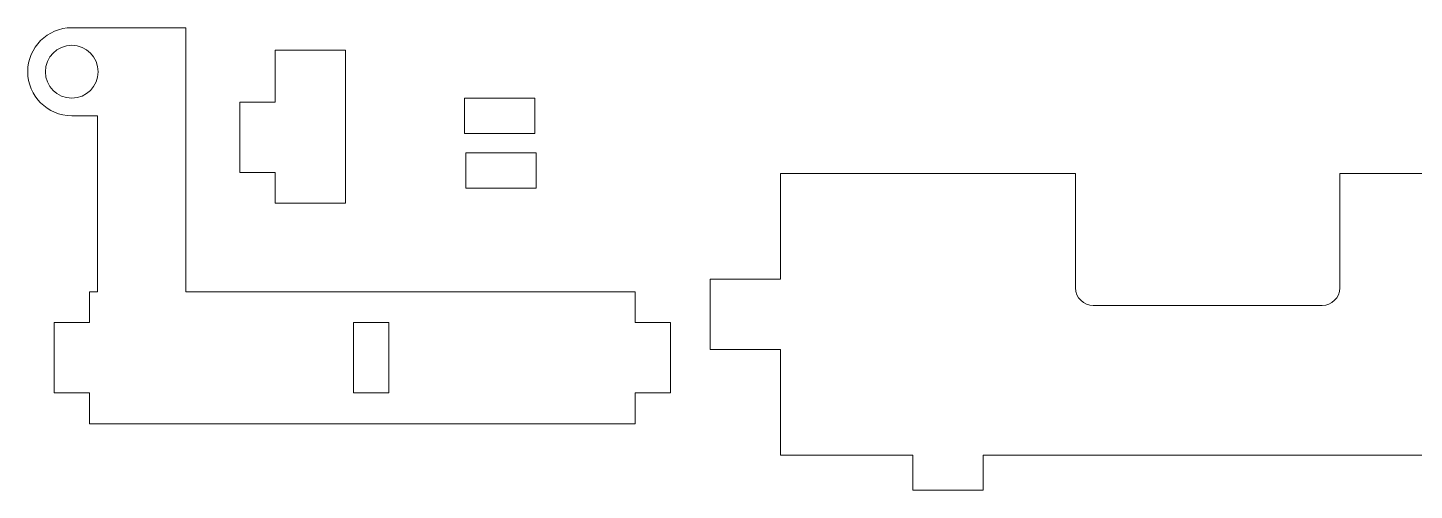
# Model space of a CAD drawing. Header units: centimetres. Extents: x -28.1 to 23.2, y -8.5 to 67.8.
# Drawn here: x -20.87 to -5.12, y 44.75 to 50.01 of the extents above; entities that cross this region are included whole.
import ezdxf

# ---------------------------------------------------------------- set-up
doc = ezdxf.new("R2010")
doc.units = ezdxf.units.CM
doc.header["$MEASUREMENT"] = 0
doc.layers.add('Layer 1', color=7, linetype='Continuous')

msp = doc.modelspace()

# ---------------------------------------------------------------- linework, layer by layer
at = {"layer": 'Layer 1', "color": 250, "lineweight": 9}
for points, knots in [([(-20.17045, 45.50984), (-20.17045, 45.50984), (-20.17045, 45.85985), (-20.17045, 45.85985), (-20.17045, 45.85985), (-20.17045, 45.85985), (-20.57045, 45.85985), (-20.57045, 45.85985), (-20.57045, 45.85985), (-20.57045, 45.85985), (-20.57045, 46.65985), (-20.57045, 46.65985), (-20.57045, 46.65985), (-20.57045, 46.65985), (-20.17045, 46.65985), (-20.17045, 46.65985), (-20.17045, 46.65985), (-20.17045, 46.65985), (-20.17045, 47.00984), (-20.17045, 47.00984), (-20.17045, 47.00984), (-20.17045, 47.00984), (-20.07656, 47.00984), (-20.07656, 47.00984), (-20.07656, 47.00984), (-20.07656, 47.00984), (-20.07656, 49.00984), (-20.07656, 49.00984), (-20.07656, 49.00984), (-20.07656, 49.00984), (-20.37045, 49.00984), (-20.37045, 49.00984), (-20.37045, 49.00984), (-20.6466, 49.00984), (-20.87045, 49.23371), (-20.87045, 49.50984), (-20.87045, 49.50984), (-20.87045, 49.78597), (-20.6466, 50.00984), (-20.37045, 50.00984), (-20.37045, 50.00984), (-20.37045, 50.00984), (-20.07656, 50.00984), (-20.07656, 50.00984), (-20.07656, 50.00984), (-20.07656, 50.00984), (-19.07656, 50.00984), (-19.07656, 50.00984), (-19.07656, 50.00984), (-19.07656, 50.00984), (-19.07656, 49.00984), (-19.07656, 49.00984), (-19.07656, 49.00984), (-19.07656, 49.00984), (-19.07656, 47.00984), (-19.07656, 47.00984), (-19.07656, 47.00984), (-19.07656, 47.00984), (-13.97045, 47.00984), (-13.97045, 47.00984), (-13.97045, 47.00984), (-13.97045, 47.00984), (-13.97045, 46.65985), (-13.97045, 46.65985), (-13.97045, 46.65985), (-13.97045, 46.65985), (-13.57045, 46.65985), (-13.57045, 46.65985), (-13.57045, 46.65985), (-13.57045, 46.65985), (-13.57045, 45.85985), (-13.57045, 45.85985), (-13.57045, 45.85985), (-13.57045, 45.85985), (-13.97045, 45.85985), (-13.97045, 45.85985), (-13.97045, 45.85985), (-13.97045, 45.85985), (-13.97045, 45.50984), (-13.97045, 45.50984), (-13.97045, 45.50984), (-13.97045, 45.50984), (-20.17045, 45.50984), (-20.17045, 45.50984)], [0, 0, 0, 0, 0.04545455, 0.04545455, 0.04545455, 0.04545455, 0.09090909, 0.09090909, 0.09090909, 0.09090909, 0.13636364, 0.13636364, 0.13636364, 0.13636364, 0.18181818, 0.18181818, 0.18181818, 0.18181818, 0.22727273, 0.22727273, 0.22727273, 0.22727273, 0.27272727, 0.27272727, 0.27272727, 0.27272727, 0.31818182, 0.31818182, 0.31818182, 0.31818182, 0.36363636, 0.36363636, 0.36363636, 0.36363636, 0.40909091, 0.40909091, 0.40909091, 0.40909091, 0.45454545, 0.45454545, 0.45454545, 0.45454545, 0.5, 0.5, 0.5, 0.5, 0.54545455, 0.54545455, 0.54545455, 0.54545455, 0.59090909, 0.59090909, 0.59090909, 0.59090909, 0.63636364, 0.63636364, 0.63636364, 0.63636364, 0.68181818, 0.68181818, 0.68181818, 0.68181818, 0.72727273, 0.72727273, 0.72727273, 0.72727273, 0.77272727, 0.77272727, 0.77272727, 0.77272727, 0.81818182, 0.81818182, 0.81818182, 0.81818182, 0.86363636, 0.86363636, 0.86363636, 0.86363636, 0.90909091, 0.90909091, 0.90909091, 0.90909091, 1, 1, 1, 1]), ([(-20.37045, 49.80984), (-20.20476, 49.80984), (-20.07045, 49.67552), (-20.07045, 49.50984), (-20.07045, 49.50984), (-20.07045, 49.34416), (-20.20476, 49.20984), (-20.37045, 49.20984), (-20.37045, 49.20984), (-20.53614, 49.20984), (-20.67045, 49.34416), (-20.67045, 49.50984), (-20.67045, 49.50984), (-20.67045, 49.67552), (-20.53614, 49.80984), (-20.37045, 49.80984)], [0, 0, 0, 0, 0.2, 0.2, 0.2, 0.2, 0.4, 0.4, 0.4, 0.4, 0.6, 0.6, 0.6, 0.6, 1, 1, 1, 1]), ([(-18.46122, 49.16457), (-18.46122, 49.16457), (-18.06122, 49.16457), (-18.06122, 49.16457), (-18.06122, 49.16457), (-18.06122, 49.16457), (-18.06122, 49.75372), (-18.06122, 49.75372), (-18.06122, 49.75372), (-18.06122, 49.75372), (-17.26122, 49.75372), (-17.26122, 49.75372), (-17.26122, 49.75372), (-17.26122, 49.75372), (-17.26122, 48.01457), (-17.26122, 48.01457), (-17.26122, 48.01457), (-17.26122, 48.01457), (-18.06122, 48.01457), (-18.06122, 48.01457), (-18.06122, 48.01457), (-18.06122, 48.01457), (-18.06122, 48.36457), (-18.06122, 48.36457), (-18.06122, 48.36457), (-18.06122, 48.36457), (-18.46122, 48.36457), (-18.46122, 48.36457), (-18.46122, 48.36457), (-18.46122, 48.36457), (-18.46122, 49.16457), (-18.46122, 49.16457)], [0, 0, 0, 0, 0.11111111, 0.11111111, 0.11111111, 0.11111111, 0.22222222, 0.22222222, 0.22222222, 0.22222222, 0.33333333, 0.33333333, 0.33333333, 0.33333333, 0.44444444, 0.44444444, 0.44444444, 0.44444444, 0.55555556, 0.55555556, 0.55555556, 0.55555556, 0.66666667, 0.66666667, 0.66666667, 0.66666667, 0.77777778, 0.77777778, 0.77777778, 0.77777778, 1, 1, 1, 1]), ([(-15.90993, 49.20888), (-15.90993, 49.20888), (-15.10993, 49.20888), (-15.10993, 49.20888), (-15.10993, 49.20888), (-15.10993, 49.20888), (-15.10993, 48.80888), (-15.10993, 48.80888), (-15.10993, 48.80888), (-15.10993, 48.80888), (-15.90993, 48.80888), (-15.90993, 48.80888), (-15.90993, 48.80888), (-15.90993, 48.80888), (-15.90993, 49.20888), (-15.90993, 49.20888)], [0, 0, 0, 0, 0.2, 0.2, 0.2, 0.2, 0.4, 0.4, 0.4, 0.4, 0.6, 0.6, 0.6, 0.6, 1, 1, 1, 1]), ([(-15.89671, 48.58712), (-15.89671, 48.58712), (-15.09671, 48.58712), (-15.09671, 48.58712), (-15.09671, 48.58712), (-15.09671, 48.58712), (-15.09671, 48.18712), (-15.09671, 48.18712), (-15.09671, 48.18712), (-15.09671, 48.18712), (-15.89671, 48.18712), (-15.89671, 48.18712), (-15.89671, 48.18712), (-15.89671, 48.18712), (-15.89671, 48.58712), (-15.89671, 48.58712)], [0, 0, 0, 0, 0.2, 0.2, 0.2, 0.2, 0.4, 0.4, 0.4, 0.4, 0.6, 0.6, 0.6, 0.6, 1, 1, 1, 1]), ([(-12.31972, 45.15317), (-12.31972, 45.15317), (-10.81971, 45.15317), (-10.81971, 45.15317), (-10.81971, 45.15317), (-10.81971, 45.15317), (-10.81971, 44.75317), (-10.81971, 44.75317), (-10.81971, 44.75317), (-10.81971, 44.75317), (-10.01971, 44.75317), (-10.01971, 44.75317), (-10.01971, 44.75317), (-10.01971, 44.75317), (-10.01971, 45.15317), (-10.01971, 45.15317), (-10.01971, 45.15317), (-10.01971, 45.15317), (-4.91972, 45.15317), (-4.91972, 45.15317), (-4.91972, 45.15317), (-4.91972, 45.15317), (-4.91972, 44.75317), (-4.91972, 44.75317), (-4.91972, 44.75317), (-4.91972, 44.75317), (-4.11972, 44.75317), (-4.11972, 44.75317), (-4.11972, 44.75317), (-4.11972, 44.75317), (-4.11972, 45.15317), (-4.11972, 45.15317), (-4.11972, 45.15317), (-4.11972, 45.15317), (-2.61973, 45.15317), (-2.61973, 45.15317), (-2.61973, 45.15317), (-2.61973, 45.15317), (-2.61973, 46.35317), (-2.61973, 46.35317), (-2.61973, 46.35317), (-2.61973, 46.35317), (-1.81973, 46.35317), (-1.81973, 46.35317), (-1.81973, 46.35317), (-1.81973, 46.35317), (-1.81973, 47.15317), (-1.81973, 47.15317), (-1.81973, 47.15317), (-1.81973, 47.15317), (-2.61973, 47.15317), (-2.61973, 47.15317), (-2.61973, 47.15317), (-2.61973, 47.15317), (-2.61973, 48.35317), (-2.61973, 48.35317), (-2.61973, 48.35317), (-2.61973, 48.35317), (-5.96973, 48.35317), (-5.96973, 48.35317), (-5.96973, 48.35317), (-5.96973, 48.35317), (-5.96973, 47.05317), (-5.96973, 47.05317), (-5.96973, 47.05317), (-5.96973, 46.94317), (-6.05973, 46.85317), (-6.16973, 46.85317), (-6.16973, 46.85317), (-6.16973, 46.85317), (-8.76972, 46.85317), (-8.76972, 46.85317), (-8.76972, 46.85317), (-8.87972, 46.85317), (-8.96972, 46.94317), (-8.96972, 47.05317), (-8.96972, 47.05317), (-8.96972, 47.05317), (-8.96972, 48.35317), (-8.96972, 48.35317), (-8.96972, 48.35317), (-8.96972, 48.35317), (-12.31972, 48.35317), (-12.31972, 48.35317), (-12.31972, 48.35317), (-12.31972, 48.35317), (-12.31972, 47.15317), (-12.31972, 47.15317), (-12.31972, 47.15317), (-12.31972, 47.15317), (-13.11972, 47.15317), (-13.11972, 47.15317), (-13.11972, 47.15317), (-13.11972, 47.15317), (-13.11972, 46.35317), (-13.11972, 46.35317), (-13.11972, 46.35317), (-13.11972, 46.35317), (-12.31972, 46.35317), (-12.31972, 46.35317), (-12.31972, 46.35317), (-12.31972, 46.35317), (-12.31972, 45.15317), (-12.31972, 45.15317)], [0, 0, 0, 0, 0.03703704, 0.03703704, 0.03703704, 0.03703704, 0.07407407, 0.07407407, 0.07407407, 0.07407407, 0.11111111, 0.11111111, 0.11111111, 0.11111111, 0.14814815, 0.14814815, 0.14814815, 0.14814815, 0.18518519, 0.18518519, 0.18518519, 0.18518519, 0.22222222, 0.22222222, 0.22222222, 0.22222222, 0.25925926, 0.25925926, 0.25925926, 0.25925926, 0.2962963, 0.2962963, 0.2962963, 0.2962963, 0.33333333, 0.33333333, 0.33333333, 0.33333333, 0.37037037, 0.37037037, 0.37037037, 0.37037037, 0.40740741, 0.40740741, 0.40740741, 0.40740741, 0.44444444, 0.44444444, 0.44444444, 0.44444444, 0.48148148, 0.48148148, 0.48148148, 0.48148148, 0.51851852, 0.51851852, 0.51851852, 0.51851852, 0.55555556, 0.55555556, 0.55555556, 0.55555556, 0.59259259, 0.59259259, 0.59259259, 0.59259259, 0.62962963, 0.62962963, 0.62962963, 0.62962963, 0.66666667, 0.66666667, 0.66666667, 0.66666667, 0.7037037, 0.7037037, 0.7037037, 0.7037037, 0.74074074, 0.74074074, 0.74074074, 0.74074074, 0.77777778, 0.77777778, 0.77777778, 0.77777778, 0.81481481, 0.81481481, 0.81481481, 0.81481481, 0.85185185, 0.85185185, 0.85185185, 0.85185185, 0.88888889, 0.88888889, 0.88888889, 0.88888889, 0.92592593, 0.92592593, 0.92592593, 0.92592593, 1, 1, 1, 1]), ([(-17.17045, 46.65985), (-17.17045, 46.65985), (-16.77045, 46.65985), (-16.77045, 46.65985), (-16.77045, 46.65985), (-16.77045, 46.65985), (-16.77045, 45.85985), (-16.77045, 45.85985), (-16.77045, 45.85985), (-16.77045, 45.85985), (-17.17045, 45.85985), (-17.17045, 45.85985), (-17.17045, 45.85985), (-17.17045, 45.85985), (-17.17045, 46.65985), (-17.17045, 46.65985)], [0, 0, 0, 0, 0.2, 0.2, 0.2, 0.2, 0.4, 0.4, 0.4, 0.4, 0.6, 0.6, 0.6, 0.6, 1, 1, 1, 1])]:
    msp.add_open_spline(points, degree=3, knots=knots, dxfattribs=at)

doc.saveas('drawing.dxf')
